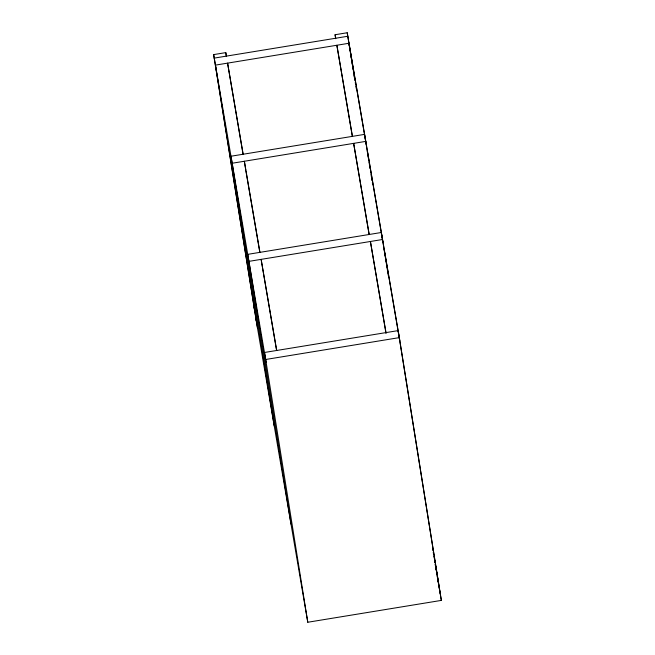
<?xml version="1.0" encoding="UTF-8"?>
<svg xmlns="http://www.w3.org/2000/svg" width="655" height="655" viewBox="0 0 655 655"><rect width="100%" height="100%" fill="white"/><g stroke="black" fill="none" stroke-linecap="round" stroke-linejoin="round"><path stroke-width="0.98" d="M256.277 320.885L213.645 54.602L225.787 52.613L226.384 56.117M335.704 38.702L335.073 34.74L347.215 32.75L399.329 337.62L441.355 600.398L307.784 622.25L255.671 317.38M214.242 58.107L347.813 36.254M232.214 163.234L365.785 141.382M248.982 261.353L382.553 239.501M265.758 359.472L399.329 337.62M272.66 416.097L274.527 415.794M348.796 42.665L349.402 46.169M350.597 53.178L366.17 144.288M367.365 151.297L382.946 242.407M384.141 249.416L399.714 340.526M432.57 548.341L432.906 550.339M433.25 552.337L433.594 554.335M433.938 556.332L434.273 558.338M434.617 560.336L434.961 562.334M435.305 564.332L438.572 583.474M434.511 560.344L434.854 562.35M435.198 564.356L436.222 570.358M436.566 572.364L436.91 574.361M437.245 576.367L437.589 578.373M437.933 580.371L441.355 600.398M335.073 34.74L335.671 38.244M352.439 136.363L336.866 45.252L352.316 136.265M369.215 234.482L353.643 143.371L369.084 234.384M385.983 332.601L370.411 241.49L386.032 333.501M243.161 154.236L227.58 63.126L243.03 154.146M259.929 252.355L244.356 161.245L245.781 170.169M276.705 350.474L261.124 259.364L276.574 350.384M245.944 171.168L259.806 252.265M213.645 54.602L266.143 362.379M254.091 307.465L254.689 310.969M440.16 593.389L398.125 330.611L264.555 352.464L307.784 622.25M388.333 275.624L381.357 232.492L247.786 254.345L291.017 524.131M368.749 160.418L364.581 134.373L231.019 156.226L274.24 426.012M369.142 162.383L369.395 164.454M369.788 166.419L370.042 168.482M370.435 170.447L370.681 172.519M371.074 174.484L371.328 176.547M371.721 178.512L371.974 180.583M372.368 182.548L372.621 184.612M354.953 80.393L349.009 43.263L215.438 65.115L257.472 327.893M355.272 82.415L355.591 84.43M355.919 86.444L356.238 88.458M347.215 32.75L351.817 61.292M352.136 63.306L352.464 65.32M352.783 67.342L353.11 69.356M353.43 71.37L353.749 73.385M354.077 75.407L354.396 77.421M225.787 52.613L226.417 56.584"/></g></svg>
